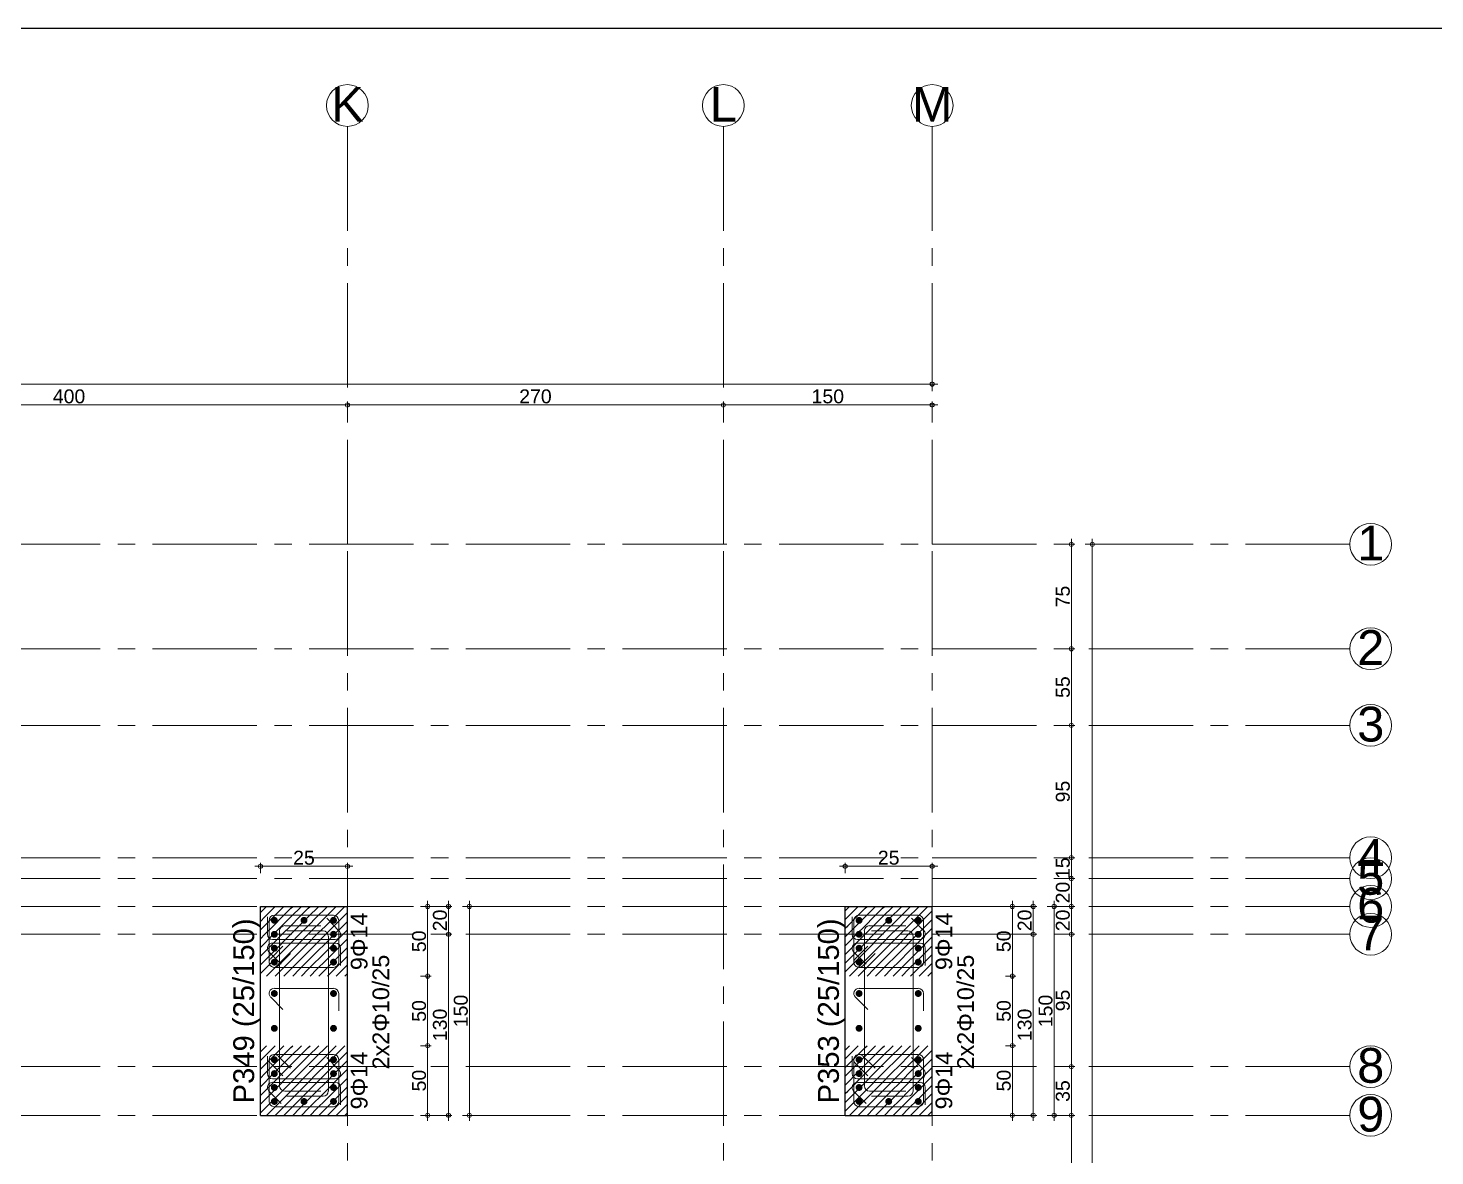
# Model space of a CAD drawing. Header units: millimetres. Extents: x 2232 to 85269, y -3593 to 5869.
# Drawn here: x 35472 to 36483, y 5059 to 5869 of the extents above; entities that cross this region are included whole.
import ezdxf

# ---------------------------------------------------------------- set-up
doc = ezdxf.new("R2010")
doc.units = ezdxf.units.MM
doc.linetypes.add('CENTER2', pattern=[112.5, 75, -12.5, 12.5, -12.5])
doc.linetypes.add('DASHDOT2', pattern=[12.7, 6.35, -3.175, 0, -3.175])
doc.layers.add('aks', color=251, linetype='DASHDOT2', lineweight=35)
for name, color, linetype in [('Donatı Yazısı', 7, 'Continuous'), ('Donatı Çizgisi', 7, 'Continuous'), ('Kolon', 7, 'Continuous'), ('Ölçülendirme', 7, 'Continuous')]:
    doc.layers.add(name, color=color, linetype=linetype)
doc.styles.add('arial_1_18', font='arial.ttf', dxfattribs={"height": 0.2})

# ---------------------------------------------------------------- blocks, each defined once
blk = doc.blocks.new('IDE999Entity6997')
at = {"layer": 'aks', "color": 250, "linetype": 'CENTER2', "lineweight": 5}
for points in [[(27135.6, 2530), (27135.6, 2830)], [(27135.6, 200), (27135.6, 2530)]]:
    blk.add_lwpolyline(points, dxfattribs=at)
at = {"layer": 'aks', "color": 30, "linetype": 'Continuous', "lineweight": 5}
blk.add_circle((27135.6, 2845), 15, dxfattribs=at)
at = {"layer": 'aks', "color": 1, "linetype": 'Continuous', "lineweight": 5, "style": 'arial_1_18'}
blk.add_text('L', height=25, dxfattribs=at).set_placement((27125.9, 2833.4))
blk = doc.blocks.new('IDE999Entity6998')
at = {"layer": 'aks', "color": 250, "linetype": 'CENTER2', "lineweight": 5}
for points in [[(27285.6, 2530), (27285.6, 2830)], [(27285.6, 200), (27285.6, 2530)]]:
    blk.add_lwpolyline(points, dxfattribs=at)
at = {"layer": 'aks', "color": 30, "linetype": 'Continuous', "lineweight": 5}
blk.add_circle((27285.6, 2845), 15, dxfattribs=at)
at = {"layer": 'aks', "color": 1, "linetype": 'Continuous', "lineweight": 5, "style": 'arial_1_18'}
blk.add_text('M', height=25, dxfattribs=at).set_placement((27271.1, 2833.4))
blk = doc.blocks.new('IDE999Entity6999')
at = {"layer": 'aks', "color": 250, "linetype": 'CENTER2', "lineweight": 5}
for points in [[(26865.6, 2530), (26865.6, 2830)], [(26865.6, 200), (26865.6, 2530)]]:
    blk.add_lwpolyline(points, dxfattribs=at)
at = {"layer": 'aks', "color": 30, "linetype": 'Continuous', "lineweight": 5}
blk.add_circle((26865.6, 2845), 15, dxfattribs=at)
at = {"layer": 'aks', "color": 1, "linetype": 'Continuous', "lineweight": 5, "style": 'arial_1_18'}
blk.add_text('K', height=25, dxfattribs=at).set_placement((26854, 2833.4))
blk = doc.blocks.new('IDE999Entity7034')
at = {"layer": 'aks', "color": 250, "linetype": 'CENTER2', "lineweight": 5}
for points in [[(24025.6, 2120), (27285.6, 2120)], [(27285.6, 2120), (27585.6, 2120)]]:
    blk.add_lwpolyline(points, dxfattribs=at)
at = {"layer": 'aks', "color": 30, "linetype": 'Continuous', "lineweight": 5}
blk.add_circle((27600.6, 2120), 15, dxfattribs=at)
at = {"layer": 'aks', "color": 1, "linetype": 'Continuous', "lineweight": 5, "style": 'arial_1_18'}
blk.add_text('9', height=25, dxfattribs=at).set_placement((27590.9, 2108.4))
blk = doc.blocks.new('IDE999Entity7035')
at = {"layer": 'aks', "color": 250, "linetype": 'CENTER2', "lineweight": 5}
for points in [[(24025.6, 2270), (27285.6, 2270)], [(27285.6, 2270), (27585.6, 2270)]]:
    blk.add_lwpolyline(points, dxfattribs=at)
at = {"layer": 'aks', "color": 30, "linetype": 'Continuous', "lineweight": 5}
blk.add_circle((27600.6, 2270), 15, dxfattribs=at)
at = {"layer": 'aks', "color": 1, "linetype": 'Continuous', "lineweight": 5, "style": 'arial_1_18'}
blk.add_text('6', height=25, dxfattribs=at).set_placement((27590.9, 2258.4))
blk = doc.blocks.new('IDE999Entity7036')
at = {"layer": 'aks', "color": 250, "linetype": 'CENTER2', "lineweight": 5}
for points in [[(24025.6, 2290), (27285.6, 2290)], [(27285.6, 2290), (27585.6, 2290)]]:
    blk.add_lwpolyline(points, dxfattribs=at)
at = {"layer": 'aks', "color": 30, "linetype": 'Continuous', "lineweight": 5}
blk.add_circle((27600.6, 2290), 15, dxfattribs=at)
at = {"layer": 'aks', "color": 1, "linetype": 'Continuous', "lineweight": 5, "style": 'arial_1_18'}
blk.add_text('5', height=25, dxfattribs=at).set_placement((27590.9, 2278.4))
blk = doc.blocks.new('IDE999Entity7037')
at = {"layer": 'aks', "color": 250, "linetype": 'CENTER2', "lineweight": 5}
for points in [[(24025.6, 2155), (27285.6, 2155)], [(27285.6, 2155), (27585.6, 2155)]]:
    blk.add_lwpolyline(points, dxfattribs=at)
at = {"layer": 'aks', "color": 30, "linetype": 'Continuous', "lineweight": 5}
blk.add_circle((27600.6, 2155), 15, dxfattribs=at)
at = {"layer": 'aks', "color": 1, "linetype": 'Continuous', "lineweight": 5, "style": 'arial_1_18'}
blk.add_text('8', height=25, dxfattribs=at).set_placement((27590.9, 2143.4))
blk = doc.blocks.new('IDE999Entity7038')
at = {"layer": 'aks', "color": 250, "linetype": 'CENTER2', "lineweight": 5}
for points in [[(24025.6, 2305), (27285.6, 2305)], [(27285.6, 2305), (27585.6, 2305)]]:
    blk.add_lwpolyline(points, dxfattribs=at)
at = {"layer": 'aks', "color": 30, "linetype": 'Continuous', "lineweight": 5}
blk.add_circle((27600.6, 2305), 15, dxfattribs=at)
at = {"layer": 'aks', "color": 1, "linetype": 'Continuous', "lineweight": 5, "style": 'arial_1_18'}
blk.add_text('4', height=25, dxfattribs=at).set_placement((27590.9, 2293.4))
blk = doc.blocks.new('IDE999Entity7039')
at = {"layer": 'aks', "color": 250, "linetype": 'CENTER2', "lineweight": 5}
for points in [[(24025.6, 2250), (27285.6, 2250)], [(27285.6, 2250), (27585.6, 2250)]]:
    blk.add_lwpolyline(points, dxfattribs=at)
at = {"layer": 'aks', "color": 30, "linetype": 'Continuous', "lineweight": 5}
blk.add_circle((27600.6, 2250), 15, dxfattribs=at)
at = {"layer": 'aks', "color": 1, "linetype": 'Continuous', "lineweight": 5, "style": 'arial_1_18'}
blk.add_text('7', height=25, dxfattribs=at).set_placement((27590.9, 2238.4))
blk = doc.blocks.new('IDE999Entity7040')
at = {"layer": 'aks', "color": 250, "linetype": 'CENTER2', "lineweight": 5}
for points in [[(24025.6, 2400), (27285.6, 2400)], [(27285.6, 2400), (27585.6, 2400)]]:
    blk.add_lwpolyline(points, dxfattribs=at)
at = {"layer": 'aks', "color": 30, "linetype": 'Continuous', "lineweight": 5}
blk.add_circle((27600.6, 2400), 15, dxfattribs=at)
at = {"layer": 'aks', "color": 1, "linetype": 'Continuous', "lineweight": 5, "style": 'arial_1_18'}
blk.add_text('3', height=25, dxfattribs=at).set_placement((27590.9, 2388.4))
blk = doc.blocks.new('IDE999Entity7041')
at = {"layer": 'aks', "color": 250, "linetype": 'CENTER2', "lineweight": 5}
for points in [[(24025.6, 2455), (27285.6, 2455)], [(27285.6, 2455), (27585.6, 2455)]]:
    blk.add_lwpolyline(points, dxfattribs=at)
at = {"layer": 'aks', "color": 30, "linetype": 'Continuous', "lineweight": 5}
blk.add_circle((27600.6, 2455), 15, dxfattribs=at)
at = {"layer": 'aks', "color": 1, "linetype": 'Continuous', "lineweight": 5, "style": 'arial_1_18'}
blk.add_text('2', height=25, dxfattribs=at).set_placement((27590.9, 2443.4))
blk = doc.blocks.new('IDE999Entity7042')
at = {"layer": 'aks', "color": 250, "linetype": 'CENTER2', "lineweight": 5}
for points in [[(24025.6, 2530), (27285.6, 2530)], [(27285.6, 2530), (27585.6, 2530)]]:
    blk.add_lwpolyline(points, dxfattribs=at)
at = {"layer": 'aks', "color": 30, "linetype": 'Continuous', "lineweight": 5}
blk.add_circle((27600.6, 2530), 15, dxfattribs=at)
at = {"layer": 'aks', "color": 1, "linetype": 'Continuous', "lineweight": 5, "style": 'arial_1_18'}
blk.add_text('1', height=25, dxfattribs=at).set_placement((27590.9, 2518.4))

msp = doc.modelspace()

# ---------------------------------------------------------------- hatches: boundary and pattern name
at = {"layer": 'Donatı Çizgisi', "linetype": 'Continuous', "lineweight": 5}
h = msp.add_hatch(color=5, dxfattribs=at)
edge = h.paths.add_edge_path(flags=0)
edge.add_arc((35649.2, 5228.2), 2.5, 0, 360)
h = msp.add_hatch(color=5, dxfattribs=at)
edge = h.paths.add_edge_path(flags=0)
edge.add_arc((35670.5, 5228.2), 2.5, 0, 360)
h = msp.add_hatch(color=5, dxfattribs=at)
edge = h.paths.add_edge_path(flags=0)
edge.add_arc((35691.7, 5228.2), 2.5, 0, 360)
h = msp.add_hatch(color=5, dxfattribs=at)
edge = h.paths.add_edge_path(flags=0)
edge.add_arc((36069.2, 5228.2), 2.5, 0, 360)
h = msp.add_hatch(color=5, dxfattribs=at)
edge = h.paths.add_edge_path(flags=0)
edge.add_arc((36090.5, 5228.2), 2.5, 0, 360)
h = msp.add_hatch(color=5, dxfattribs=at)
edge = h.paths.add_edge_path(flags=0)
edge.add_arc((36111.7, 5228.2), 2.5, 0, 360)
h = msp.add_hatch(color=5, dxfattribs=at)
edge = h.paths.add_edge_path(flags=0)
edge.add_arc((35649.2, 5218.2), 2.5, 0, 360)
h = msp.add_hatch(color=5, dxfattribs=at)
edge = h.paths.add_edge_path(flags=0)
edge.add_arc((35691.7, 5218.2), 2.5, 0, 360)
h = msp.add_hatch(color=5, dxfattribs=at)
edge = h.paths.add_edge_path(flags=0)
edge.add_arc((36069.2, 5218.2), 2.5, 0, 360)
h = msp.add_hatch(color=5, dxfattribs=at)
edge = h.paths.add_edge_path(flags=0)
edge.add_arc((36111.7, 5218.2), 2.5, 0, 360)
h = msp.add_hatch(color=5, dxfattribs=at)
edge = h.paths.add_edge_path(flags=0)
edge.add_arc((35649.2, 5208.2), 2.5, 0, 360)
h = msp.add_hatch(color=5, dxfattribs=at)
edge = h.paths.add_edge_path(flags=0)
edge.add_arc((35691.7, 5208.2), 2.5, 0, 360)
h = msp.add_hatch(color=5, dxfattribs=at)
edge = h.paths.add_edge_path(flags=0)
edge.add_arc((36069.2, 5208.2), 2.5, 0, 360)
h = msp.add_hatch(color=5, dxfattribs=at)
edge = h.paths.add_edge_path(flags=0)
edge.add_arc((36111.7, 5208.2), 2.5, 0, 360)
h = msp.add_hatch(color=5, dxfattribs=at)
edge = h.paths.add_edge_path(flags=0)
edge.add_arc((35649.2, 5198.2), 2.5, 0, 360)
h = msp.add_hatch(color=5, dxfattribs=at)
edge = h.paths.add_edge_path(flags=0)
edge.add_arc((35691.7, 5198.2), 2.5, 0, 360)
h = msp.add_hatch(color=5, dxfattribs=at)
edge = h.paths.add_edge_path(flags=0)
edge.add_arc((36069.2, 5198.2), 2.5, 0, 360)
h = msp.add_hatch(color=5, dxfattribs=at)
edge = h.paths.add_edge_path(flags=0)
edge.add_arc((36111.7, 5198.2), 2.5, 0, 360)
h = msp.add_hatch(color=5, dxfattribs=at)
edge = h.paths.add_edge_path(flags=0)
edge.add_arc((35649.2, 5175.7), 2.5, 0, 360)
h = msp.add_hatch(color=5, dxfattribs=at)
edge = h.paths.add_edge_path(flags=0)
edge.add_arc((35691.7, 5175.7), 2.5, 0, 360)
h = msp.add_hatch(color=5, dxfattribs=at)
edge = h.paths.add_edge_path(flags=0)
edge.add_arc((36069.2, 5175.7), 2.5, 0, 360)
h = msp.add_hatch(color=5, dxfattribs=at)
edge = h.paths.add_edge_path(flags=0)
edge.add_arc((36111.7, 5175.7), 2.5, 0, 360)
h = msp.add_hatch(color=5, dxfattribs=at)
edge = h.paths.add_edge_path(flags=0)
edge.add_arc((35649.2, 5150.7), 2.5, 0, 360)
h = msp.add_hatch(color=5, dxfattribs=at)
edge = h.paths.add_edge_path(flags=0)
edge.add_arc((35691.7, 5150.7), 2.5, 0, 360)
h = msp.add_hatch(color=5, dxfattribs=at)
edge = h.paths.add_edge_path(flags=0)
edge.add_arc((36069.2, 5150.7), 2.5, 0, 360)
h = msp.add_hatch(color=5, dxfattribs=at)
edge = h.paths.add_edge_path(flags=0)
edge.add_arc((36111.7, 5150.7), 2.5, 0, 360)
h = msp.add_hatch(color=5, dxfattribs=at)
edge = h.paths.add_edge_path(flags=0)
edge.add_arc((35649.2, 5128.2), 2.5, 0, 360)
h = msp.add_hatch(color=5, dxfattribs=at)
edge = h.paths.add_edge_path(flags=0)
edge.add_arc((35691.7, 5128.2), 2.5, 0, 360)
h = msp.add_hatch(color=5, dxfattribs=at)
edge = h.paths.add_edge_path(flags=0)
edge.add_arc((36069.2, 5128.2), 2.5, 0, 360)
h = msp.add_hatch(color=5, dxfattribs=at)
edge = h.paths.add_edge_path(flags=0)
edge.add_arc((36111.7, 5128.2), 2.5, 0, 360)
h = msp.add_hatch(color=5, dxfattribs=at)
edge = h.paths.add_edge_path(flags=0)
edge.add_arc((35649.2, 5118.2), 2.5, 0, 360)
h = msp.add_hatch(color=5, dxfattribs=at)
edge = h.paths.add_edge_path(flags=0)
edge.add_arc((35691.7, 5118.2), 2.5, 0, 360)
h = msp.add_hatch(color=5, dxfattribs=at)
edge = h.paths.add_edge_path(flags=0)
edge.add_arc((36069.2, 5118.2), 2.5, 0, 360)
h = msp.add_hatch(color=5, dxfattribs=at)
edge = h.paths.add_edge_path(flags=0)
edge.add_arc((36111.7, 5118.2), 2.5, 0, 360)
h = msp.add_hatch(color=5, dxfattribs=at)
edge = h.paths.add_edge_path(flags=0)
edge.add_arc((35649.2, 5108.2), 2.5, 0, 360)
h = msp.add_hatch(color=5, dxfattribs=at)
edge = h.paths.add_edge_path(flags=0)
edge.add_arc((35691.7, 5108.2), 2.5, 0, 360)
h = msp.add_hatch(color=5, dxfattribs=at)
edge = h.paths.add_edge_path(flags=0)
edge.add_arc((36069.2, 5108.2), 2.5, 0, 360)
h = msp.add_hatch(color=5, dxfattribs=at)
edge = h.paths.add_edge_path(flags=0)
edge.add_arc((36111.7, 5108.2), 2.5, 0, 360)
h = msp.add_hatch(color=5, dxfattribs=at)
edge = h.paths.add_edge_path(flags=0)
edge.add_arc((35649.2, 5098.2), 2.5, 0, 360)
h = msp.add_hatch(color=5, dxfattribs=at)
edge = h.paths.add_edge_path(flags=0)
edge.add_arc((35670.5, 5098.2), 2.5, 0, 360)
h = msp.add_hatch(color=5, dxfattribs=at)
edge = h.paths.add_edge_path(flags=0)
edge.add_arc((35691.7, 5098.2), 2.5, 0, 360)
h = msp.add_hatch(color=5, dxfattribs=at)
edge = h.paths.add_edge_path(flags=0)
edge.add_arc((36069.2, 5098.2), 2.5, 0, 360)
h = msp.add_hatch(color=5, dxfattribs=at)
edge = h.paths.add_edge_path(flags=0)
edge.add_arc((36090.5, 5098.2), 2.5, 0, 360)
h = msp.add_hatch(color=5, dxfattribs=at)
edge = h.paths.add_edge_path(flags=0)
edge.add_arc((36111.7, 5098.2), 2.5, 0, 360)

# ---------------------------------------------------------------- linework, layer by layer
msp.add_line((3332.4, 5868.7), (79990.7, 5868.7))
at = {"layer": 'Donatı Çizgisi', "color": 1, "linetype": 'Continuous', "lineweight": 5}
for points in [[(35644.2, 5218.2), (35644.2, 5230.7)], [(35656.7, 5224.4), (35682.7, 5224.4)], [(35686.8, 5229.7), (35695.6, 5220.8)], [(36064.2, 5218.2), (36064.2, 5230.7)], [(36076.7, 5224.4), (36102.7, 5224.4)], [(36106.8, 5229.7), (36115.6, 5220.8)], [(35693, 5214.4), (35648, 5214.4)], [(35653, 5109.4), (35653, 5220.7)], [(35684.2, 5220.7), (35658.2, 5220.7)], [(35688, 5105.7), (35688, 5216.9)], [(36113, 5214.4), (36068, 5214.4)], [(36073, 5109.4), (36073, 5220.7)], [(36104.2, 5220.7), (36078.2, 5220.7)], [(36108, 5105.7), (36108, 5216.9)], [(35654.2, 5196.7), (35645.3, 5205.5)], [(35648, 5211.9), (35693, 5211.9)], [(35696.7, 5208.2), (35696.7, 5195.7)], [(36074.2, 5196.7), (36065.3, 5205.5)], [(36068, 5211.9), (36113, 5211.9)], [(36116.7, 5208.2), (36116.7, 5195.7)], [(35649.2, 5179.4), (35691.7, 5179.4)], [(35695.5, 5175.7), (35695.5, 5163.2)], [(36069.2, 5179.4), (36111.7, 5179.4)], [(36115.5, 5175.7), (36115.5, 5163.2)], [(35655.4, 5164.2), (35646.6, 5173)], [(36075.4, 5164.2), (36066.6, 5173)], [(35644.2, 5118.2), (35644.2, 5130.7)], [(35686.8, 5129.7), (35695.6, 5120.8)], [(36064.2, 5118.2), (36064.2, 5130.7)], [(36106.8, 5129.7), (36115.6, 5120.8)], [(35693, 5114.4), (35648, 5114.4)], [(36113, 5114.4), (36068, 5114.4)], [(35654.2, 5096.7), (35645.3, 5105.5)], [(35648, 5111.9), (35693, 5111.9)], [(35682.7, 5105.7), (35656.7, 5105.7)], [(35696.7, 5108.2), (35696.7, 5095.7)], [(36074.2, 5096.7), (36065.3, 5105.5)], [(36068, 5111.9), (36113, 5111.9)], [(36102.7, 5105.7), (36076.7, 5105.7)], [(36116.7, 5108.2), (36116.7, 5095.7)], [(35658.2, 5101.9), (35684.2, 5101.9)], [(36078.2, 5101.9), (36104.2, 5101.9)]]:
    msp.add_lwpolyline(points, dxfattribs=at)
at = {"layer": 'Donatı Çizgisi', "color": 5, "linetype": 'Continuous', "lineweight": 5}
for points in [[(35645.5, 5198.2), (35645.5, 5228.2)], [(35649.2, 5231.9), (35691.7, 5231.9)], [(35695.5, 5228.2), (35695.5, 5198.2)], [(36065.5, 5198.2), (36065.5, 5228.2)], [(36069.2, 5231.9), (36111.7, 5231.9)], [(36115.5, 5228.2), (36115.5, 5198.2)], [(35646.6, 5200.8), (35655.4, 5209.7)], [(35660.7, 5204.4), (35651.9, 5195.5)], [(36066.6, 5200.8), (36075.4, 5209.7)], [(36080.7, 5204.4), (36071.9, 5195.5)], [(35691.7, 5194.4), (35649.2, 5194.4)], [(36111.7, 5194.4), (36069.2, 5194.4)], [(35645.5, 5128.2), (35645.5, 5098.2)], [(35646.6, 5125.5), (35655.4, 5116.7)], [(35691.7, 5131.9), (35649.2, 5131.9)], [(35660.7, 5122), (35651.9, 5130.8)], [(35695.5, 5098.2), (35695.5, 5128.2)], [(36065.5, 5128.2), (36065.5, 5098.2)], [(36066.6, 5125.5), (36075.4, 5116.7)], [(36111.7, 5131.9), (36069.2, 5131.9)], [(36080.7, 5122), (36071.9, 5130.8)], [(36115.5, 5098.2), (36115.5, 5128.2)], [(35649.2, 5094.4), (35691.7, 5094.4)], [(36069.2, 5094.4), (36111.7, 5094.4)]]:
    msp.add_lwpolyline(points, dxfattribs=at)
for centre, start, end in [((35649.2, 5228.2), 90, 180), ((35691.7, 5228.2), 0, 90), ((36069.2, 5228.2), 90, 180), ((36111.7, 5228.2), 0, 90), ((35649.2, 5198.2), 135, 270), ((35649.2, 5198.2), 180, 315), ((35691.7, 5198.2), 270, 0), ((36069.2, 5198.2), 135, 270), ((36069.2, 5198.2), 180, 315), ((36111.7, 5198.2), 270, 0), ((35649.2, 5128.2), 45, 180), ((35649.2, 5128.2), 90, 225), ((35691.7, 5128.2), 0, 90), ((36069.2, 5128.2), 45, 180), ((36069.2, 5128.2), 90, 225), ((36111.7, 5128.2), 0, 90), ((35649.2, 5098.2), 180, 270), ((35691.7, 5098.2), 270, 0), ((36069.2, 5098.2), 180, 270), ((36111.7, 5098.2), 270, 0)]:
    msp.add_arc(centre, 3.75, start, end, dxfattribs=at)
at = {"layer": 'Donatı Çizgisi', "color": 1, "linetype": 'Continuous', "lineweight": 5}
for centre, start, end in [((35656.7, 5220.7), 90, 180), ((36076.7, 5220.7), 90, 180), ((35648, 5218.2), 180, 270), ((35684.2, 5216.9), 0, 90), ((35693, 5218.2), 270, 45), ((36068, 5218.2), 180, 270), ((36104.2, 5216.9), 0, 90), ((36113, 5218.2), 270, 45), ((35648, 5208.2), 90, 225), ((35693, 5208.2), 0, 90), ((36068, 5208.2), 90, 225), ((36113, 5208.2), 0, 90), ((35649.2, 5175.7), 90, 225), ((35691.7, 5175.7), 0, 90), ((36069.2, 5175.7), 90, 225), ((36111.7, 5175.7), 0, 90), ((35648, 5118.2), 180, 270), ((35693, 5118.2), 270, 45), ((36068, 5118.2), 180, 270), ((36113, 5118.2), 270, 45), ((35648, 5108.2), 90, 225), ((35656.7, 5109.4), 180, 270), ((35684.2, 5105.7), 270, 0), ((35693, 5108.2), 0, 90), ((36068, 5108.2), 90, 225), ((36076.7, 5109.4), 180, 270), ((36104.2, 5105.7), 270, 0), ((36113, 5108.2), 0, 90)]:
    msp.add_arc(centre, 3.75, start, end, dxfattribs=at)
at = {"layer": 'Kolon', "color": 251, "linetype": 'Continuous', "lineweight": -3}
for points in [[(35639.2, 5233.8), (35643.6, 5238.2)], [(35642.3, 5230.7), (35648.6, 5236.9)], [(35648.6, 5230.7), (35656.1, 5238.2)], [(35648.6, 5236.9), (35649.9, 5238.2)], [(35654.8, 5230.7), (35661.1, 5236.9)], [(35661.1, 5230.7), (35668.6, 5238.2)], [(35661.1, 5236.9), (35662.4, 5238.2)], [(35667.3, 5230.7), (35673.6, 5236.9)], [(35673.6, 5230.7), (35681.1, 5238.2)], [(35673.6, 5236.9), (35674.9, 5238.2)], [(35679.8, 5230.7), (35686.1, 5236.9)], [(35686.1, 5230.7), (35693.6, 5238.2)], [(35686.1, 5236.9), (35687.4, 5238.2)], [(35692.3, 5230.7), (35698.6, 5236.9)], [(35698.6, 5236.9), (35699.9, 5238.2)], [(36059.2, 5235), (36061.1, 5236.9)], [(36061.1, 5230.7), (36068.6, 5238.2)], [(36061.1, 5236.9), (36062.4, 5238.2)], [(36067.3, 5230.7), (36073.6, 5236.9)], [(36073.6, 5230.7), (36081.1, 5238.2)], [(36073.6, 5236.9), (36074.9, 5238.2)], [(36079.8, 5230.7), (36086.1, 5236.9)], [(36086.1, 5230.7), (36093.6, 5238.2)], [(36086.1, 5236.9), (36087.4, 5238.2)], [(36092.3, 5230.7), (36098.6, 5236.9)], [(36098.6, 5230.7), (36106.1, 5238.2)], [(36098.6, 5236.9), (36099.9, 5238.2)], [(36104.8, 5230.7), (36111.1, 5236.9)], [(36111.1, 5230.7), (36118.6, 5238.2)], [(36111.1, 5236.9), (36112.4, 5238.2)], [(36117.3, 5230.7), (36121.7, 5235)], [(35639.2, 5221.3), (35648.6, 5230.7)], [(35639.2, 5227.5), (35642.3, 5230.7)], [(35642.3, 5218.2), (35648.6, 5224.4)], [(35648.6, 5218.2), (35661.1, 5230.7)], [(35648.6, 5224.4), (35654.8, 5230.7)], [(35654.8, 5218.2), (35661.1, 5224.4)], [(35661.1, 5218.2), (35673.6, 5230.7)], [(35661.1, 5224.4), (35667.3, 5230.7)], [(35667.3, 5218.2), (35673.6, 5224.4)], [(35673.6, 5218.2), (35686.1, 5230.7)], [(35673.6, 5224.4), (35679.8, 5230.7)], [(35679.8, 5218.2), (35686.1, 5224.4)], [(35686.1, 5218.2), (35698.6, 5230.7)], [(35686.1, 5224.4), (35692.3, 5230.7)], [(35692.3, 5218.2), (35698.6, 5224.4)], [(35698.6, 5230.7), (35701.7, 5233.8)], [(35698.6, 5224.4), (35701.7, 5227.5)], [(36059.2, 5228.8), (36061.1, 5230.7)], [(36059.2, 5222.5), (36061.1, 5224.4)], [(36061.1, 5218.2), (36073.6, 5230.7)], [(36061.1, 5224.4), (36067.3, 5230.7)], [(36067.3, 5218.2), (36073.6, 5224.4)], [(36073.6, 5218.2), (36086.1, 5230.7)], [(36073.6, 5224.4), (36079.8, 5230.7)], [(36079.8, 5218.2), (36086.1, 5224.4)], [(36086.1, 5218.2), (36098.6, 5230.7)], [(36086.1, 5224.4), (36092.3, 5230.7)], [(36092.3, 5218.2), (36098.6, 5224.4)], [(36098.6, 5218.2), (36111.1, 5230.7)], [(36098.6, 5224.4), (36104.8, 5230.7)], [(36104.8, 5218.2), (36111.1, 5224.4)], [(36111.1, 5224.4), (36117.3, 5230.7)], [(36111.1, 5218.2), (36121.7, 5228.8)], [(35639.2, 5208.8), (35648.6, 5218.2)], [(35639.2, 5215), (35642.3, 5218.2)], [(35648.6, 5205.7), (35661.1, 5218.2)], [(35648.6, 5211.9), (35654.8, 5218.2)], [(35661.1, 5205.7), (35673.6, 5218.2)], [(35661.1, 5211.9), (35667.3, 5218.2)], [(35673.6, 5205.7), (35686.1, 5218.2)], [(35673.6, 5211.9), (35679.8, 5218.2)], [(35686.1, 5205.7), (35698.6, 5218.2)], [(35686.1, 5211.9), (35692.3, 5218.2)], [(35698.6, 5218.2), (35701.7, 5221.3)], [(35698.6, 5211.9), (35701.7, 5215)], [(36059.2, 5216.3), (36061.1, 5218.2)], [(36061.1, 5205.7), (36073.6, 5218.2)], [(36061.1, 5211.9), (36067.3, 5218.2)], [(36073.6, 5205.7), (36086.1, 5218.2)], [(36073.6, 5211.9), (36079.8, 5218.2)], [(36086.1, 5205.7), (36098.6, 5218.2)], [(36086.1, 5211.9), (36092.3, 5218.2)], [(36098.6, 5205.7), (36111.1, 5218.2)], [(36098.6, 5211.9), (36104.8, 5218.2)], [(36111.1, 5211.9), (36117.3, 5218.2)], [(36111.1, 5205.7), (36121.7, 5216.3)], [(36117.3, 5218.2), (36121.7, 5222.5)], [(35639.2, 5196.3), (35648.6, 5205.7)], [(35639.2, 5202.5), (35642.3, 5205.7)], [(35642.3, 5205.7), (35648.6, 5211.9)], [(35648.6, 5193.2), (35661.1, 5205.7)], [(35648.6, 5199.4), (35654.8, 5205.7)], [(35654.8, 5205.7), (35661.1, 5211.9)], [(35661.1, 5193.2), (35673.6, 5205.7)], [(35661.1, 5199.4), (35667.3, 5205.7)], [(35667.3, 5205.7), (35673.6, 5211.9)], [(35673.6, 5193.2), (35686.1, 5205.7)], [(35673.6, 5199.4), (35679.8, 5205.7)], [(35679.8, 5205.7), (35686.1, 5211.9)], [(35686.1, 5193.2), (35698.6, 5205.7)], [(35686.1, 5199.4), (35692.3, 5205.7)], [(35692.3, 5205.7), (35698.6, 5211.9)], [(35698.6, 5205.7), (35701.7, 5208.8)], [(36059.2, 5210), (36061.1, 5211.9)], [(36059.2, 5203.8), (36061.1, 5205.7)], [(36061.1, 5193.2), (36073.6, 5205.7)], [(36061.1, 5199.4), (36067.3, 5205.7)], [(36067.3, 5205.7), (36073.6, 5211.9)], [(36073.6, 5193.2), (36086.1, 5205.7)], [(36073.6, 5199.4), (36079.8, 5205.7)], [(36079.8, 5205.7), (36086.1, 5211.9)], [(36086.1, 5193.2), (36098.6, 5205.7)], [(36086.1, 5199.4), (36092.3, 5205.7)], [(36092.3, 5205.7), (36098.6, 5211.9)], [(36098.6, 5193.2), (36111.1, 5205.7)], [(36098.6, 5199.4), (36104.8, 5205.7)], [(36104.8, 5205.7), (36111.1, 5211.9)], [(36111.1, 5199.4), (36117.3, 5205.7)], [(36111.1, 5193.2), (36121.7, 5203.8)], [(36117.3, 5205.7), (36121.7, 5210)], [(35642.3, 5193.2), (35648.6, 5199.4)], [(35654.8, 5193.2), (35661.1, 5199.4)], [(35667.3, 5193.2), (35673.6, 5199.4)], [(35679.8, 5193.2), (35686.1, 5199.4)], [(35692.3, 5193.2), (35698.6, 5199.4)], [(35698.6, 5199.4), (35701.7, 5202.5)], [(35698.6, 5193.2), (35701.7, 5196.3)], [(36059.2, 5197.5), (36061.1, 5199.4)], [(36067.3, 5193.2), (36073.6, 5199.4)], [(36079.8, 5193.2), (36086.1, 5199.4)], [(36092.3, 5193.2), (36098.6, 5199.4)], [(36104.8, 5193.2), (36111.1, 5199.4)], [(36117.3, 5193.2), (36121.7, 5197.5)], [(35639.2, 5190), (35642.3, 5193.2)], [(35643.6, 5188.2), (35648.6, 5193.2)], [(35649.9, 5188.2), (35654.8, 5193.2)], [(35656.1, 5188.2), (35661.1, 5193.2)], [(35662.4, 5188.2), (35667.3, 5193.2)], [(35668.6, 5188.2), (35673.6, 5193.2)], [(35674.9, 5188.2), (35679.8, 5193.2)], [(35681.1, 5188.2), (35686.1, 5193.2)], [(35687.4, 5188.2), (35692.3, 5193.2)], [(35693.6, 5188.2), (35698.6, 5193.2)], [(35699.9, 5188.2), (35701.7, 5190)], [(36059.2, 5191.3), (36061.1, 5193.2)], [(36062.4, 5188.2), (36067.3, 5193.2)], [(36068.6, 5188.2), (36073.6, 5193.2)], [(36074.9, 5188.2), (36079.8, 5193.2)], [(36081.1, 5188.2), (36086.1, 5193.2)], [(36087.4, 5188.2), (36092.3, 5193.2)], [(36093.6, 5188.2), (36098.6, 5193.2)], [(36099.9, 5188.2), (36104.8, 5193.2)], [(36106.1, 5188.2), (36111.1, 5193.2)], [(36112.4, 5188.2), (36117.3, 5193.2)], [(36118.6, 5188.2), (36121.7, 5191.3)], [(35639.2, 5133.8), (35643.6, 5138.2)], [(35642.3, 5130.7), (35648.6, 5136.9)], [(35648.6, 5130.7), (35656.1, 5138.2)], [(35648.6, 5136.9), (35649.9, 5138.2)], [(35654.8, 5130.7), (35661.1, 5136.9)], [(35661.1, 5130.7), (35668.6, 5138.2)], [(35661.1, 5136.9), (35662.4, 5138.2)], [(35667.3, 5130.7), (35673.6, 5136.9)], [(35673.6, 5130.7), (35681.1, 5138.2)], [(35673.6, 5136.9), (35674.9, 5138.2)], [(35679.8, 5130.7), (35686.1, 5136.9)], [(35686.1, 5130.7), (35693.6, 5138.2)], [(35686.1, 5136.9), (35687.4, 5138.2)], [(35692.3, 5130.7), (35698.6, 5136.9)], [(35698.6, 5136.9), (35699.9, 5138.2)], [(35698.6, 5130.7), (35701.7, 5133.8)], [(36059.2, 5135), (36061.1, 5136.9)], [(36061.1, 5130.7), (36068.6, 5138.2)], [(36061.1, 5136.9), (36062.4, 5138.2)], [(36067.3, 5130.7), (36073.6, 5136.9)], [(36073.6, 5130.7), (36081.1, 5138.2)], [(36073.6, 5136.9), (36074.9, 5138.2)], [(36079.8, 5130.7), (36086.1, 5136.9)], [(36086.1, 5130.7), (36093.6, 5138.2)], [(36086.1, 5136.9), (36087.4, 5138.2)], [(36092.3, 5130.7), (36098.6, 5136.9)], [(36098.6, 5130.7), (36106.1, 5138.2)], [(36098.6, 5136.9), (36099.9, 5138.2)], [(36104.8, 5130.7), (36111.1, 5136.9)], [(36111.1, 5130.7), (36118.6, 5138.2)], [(36111.1, 5136.9), (36112.4, 5138.2)], [(36117.3, 5130.7), (36121.7, 5135)], [(35639.2, 5121.3), (35648.6, 5130.7)], [(35639.2, 5127.5), (35642.3, 5130.7)], [(35642.3, 5118.2), (35648.6, 5124.4)], [(35648.6, 5118.2), (35661.1, 5130.7)], [(35648.6, 5124.4), (35654.8, 5130.7)], [(35654.8, 5118.2), (35661.1, 5124.4)], [(35661.1, 5118.2), (35673.6, 5130.7)], [(35661.1, 5124.4), (35667.3, 5130.7)], [(35667.3, 5118.2), (35673.6, 5124.4)], [(35673.6, 5118.2), (35686.1, 5130.7)], [(35673.6, 5124.4), (35679.8, 5130.7)], [(35679.8, 5118.2), (35686.1, 5124.4)], [(35686.1, 5118.2), (35698.6, 5130.7)], [(35686.1, 5124.4), (35692.3, 5130.7)], [(35692.3, 5118.2), (35698.6, 5124.4)], [(35698.6, 5124.4), (35701.7, 5127.5)], [(36059.2, 5128.8), (36061.1, 5130.7)], [(36059.2, 5122.5), (36061.1, 5124.4)], [(36061.1, 5118.2), (36073.6, 5130.7)], [(36061.1, 5124.4), (36067.3, 5130.7)], [(36067.3, 5118.2), (36073.6, 5124.4)], [(36073.6, 5118.2), (36086.1, 5130.7)], [(36073.6, 5124.4), (36079.8, 5130.7)], [(36079.8, 5118.2), (36086.1, 5124.4)], [(36086.1, 5118.2), (36098.6, 5130.7)], [(36086.1, 5124.4), (36092.3, 5130.7)], [(36092.3, 5118.2), (36098.6, 5124.4)], [(36098.6, 5118.2), (36111.1, 5130.7)], [(36098.6, 5124.4), (36104.8, 5130.7)], [(36104.8, 5118.2), (36111.1, 5124.4)], [(36111.1, 5124.4), (36117.3, 5130.7)], [(36111.1, 5118.2), (36121.7, 5128.8)], [(35639.2, 5108.8), (35648.6, 5118.2)], [(35639.2, 5115), (35642.3, 5118.2)], [(35648.6, 5105.7), (35661.1, 5118.2)], [(35648.6, 5111.9), (35654.8, 5118.2)], [(35661.1, 5105.7), (35673.6, 5118.2)], [(35661.1, 5111.9), (35667.3, 5118.2)], [(35673.6, 5105.7), (35686.1, 5118.2)], [(35673.6, 5111.9), (35679.8, 5118.2)], [(35686.1, 5105.7), (35698.6, 5118.2)], [(35686.1, 5111.9), (35692.3, 5118.2)], [(35698.6, 5118.2), (35701.7, 5121.3)], [(35698.6, 5111.9), (35701.7, 5115)], [(36059.2, 5116.3), (36061.1, 5118.2)], [(36061.1, 5105.7), (36073.6, 5118.2)], [(36061.1, 5111.9), (36067.3, 5118.2)], [(36073.6, 5105.7), (36086.1, 5118.2)], [(36073.6, 5111.9), (36079.8, 5118.2)], [(36086.1, 5105.7), (36098.6, 5118.2)], [(36086.1, 5111.9), (36092.3, 5118.2)], [(36098.6, 5105.7), (36111.1, 5118.2)], [(36098.6, 5111.9), (36104.8, 5118.2)], [(36111.1, 5111.9), (36117.3, 5118.2)], [(36111.1, 5105.7), (36121.7, 5116.3)], [(36117.3, 5118.2), (36121.7, 5122.5)], [(35639.2, 5096.3), (35648.6, 5105.7)], [(35639.2, 5102.5), (35642.3, 5105.7)], [(35642.3, 5105.7), (35648.6, 5111.9)], [(35648.6, 5093.2), (35661.1, 5105.7)], [(35648.6, 5099.4), (35654.8, 5105.7)], [(35654.8, 5105.7), (35661.1, 5111.9)], [(35661.1, 5093.2), (35673.6, 5105.7)], [(35661.1, 5099.4), (35667.3, 5105.7)], [(35667.3, 5105.7), (35673.6, 5111.9)], [(35673.6, 5093.2), (35686.1, 5105.7)], [(35673.6, 5099.4), (35679.8, 5105.7)], [(35679.8, 5105.7), (35686.1, 5111.9)], [(35686.1, 5093.2), (35698.6, 5105.7)], [(35686.1, 5099.4), (35692.3, 5105.7)], [(35692.3, 5105.7), (35698.6, 5111.9)], [(35698.6, 5105.7), (35701.7, 5108.8)], [(35698.6, 5099.4), (35701.7, 5102.5)], [(36059.2, 5110), (36061.1, 5111.9)], [(36059.2, 5103.8), (36061.1, 5105.7)], [(36061.1, 5093.2), (36073.6, 5105.7)], [(36061.1, 5099.4), (36067.3, 5105.7)], [(36067.3, 5105.7), (36073.6, 5111.9)], [(36073.6, 5093.2), (36086.1, 5105.7)], [(36073.6, 5099.4), (36079.8, 5105.7)], [(36079.8, 5105.7), (36086.1, 5111.9)], [(36086.1, 5093.2), (36098.6, 5105.7)], [(36086.1, 5099.4), (36092.3, 5105.7)], [(36092.3, 5105.7), (36098.6, 5111.9)], [(36098.6, 5093.2), (36111.1, 5105.7)], [(36098.6, 5099.4), (36104.8, 5105.7)], [(36104.8, 5105.7), (36111.1, 5111.9)], [(36111.1, 5099.4), (36117.3, 5105.7)], [(36111.1, 5093.2), (36121.7, 5103.8)], [(36117.3, 5105.7), (36121.7, 5110)], [(35639.2, 5090), (35642.3, 5093.2)], [(35642.3, 5093.2), (35648.6, 5099.4)], [(35643.6, 5088.2), (35648.6, 5093.2)], [(35649.9, 5088.2), (35654.8, 5093.2)], [(35654.8, 5093.2), (35661.1, 5099.4)], [(35656.1, 5088.2), (35661.1, 5093.2)], [(35662.4, 5088.2), (35667.3, 5093.2)], [(35667.3, 5093.2), (35673.6, 5099.4)], [(35668.6, 5088.2), (35673.6, 5093.2)], [(35674.9, 5088.2), (35679.8, 5093.2)], [(35679.8, 5093.2), (35686.1, 5099.4)], [(35681.1, 5088.2), (35686.1, 5093.2)], [(35687.4, 5088.2), (35692.3, 5093.2)], [(35692.3, 5093.2), (35698.6, 5099.4)], [(35693.6, 5088.2), (35698.6, 5093.2)], [(35698.6, 5093.2), (35701.7, 5096.3)], [(36059.2, 5097.5), (36061.1, 5099.4)], [(36059.2, 5091.3), (36061.1, 5093.2)], [(36062.4, 5088.2), (36067.3, 5093.2)], [(36067.3, 5093.2), (36073.6, 5099.4)], [(36068.6, 5088.2), (36073.6, 5093.2)], [(36074.9, 5088.2), (36079.8, 5093.2)], [(36079.8, 5093.2), (36086.1, 5099.4)], [(36081.1, 5088.2), (36086.1, 5093.2)], [(36087.4, 5088.2), (36092.3, 5093.2)], [(36092.3, 5093.2), (36098.6, 5099.4)], [(36093.6, 5088.2), (36098.6, 5093.2)], [(36099.9, 5088.2), (36104.8, 5093.2)], [(36104.8, 5093.2), (36111.1, 5099.4)], [(36106.1, 5088.2), (36111.1, 5093.2)], [(36112.4, 5088.2), (36117.3, 5093.2)], [(36117.3, 5093.2), (36121.7, 5097.5)], [(35699.9, 5088.2), (35701.7, 5090)], [(36118.6, 5088.2), (36121.7, 5091.3)]]:
    msp.add_lwpolyline(points, dxfattribs=at)
at = {"layer": 'Kolon', "color": 33, "linetype": 'Continuous', "lineweight": -3}
for points in [[(35639.2, 5088.2), (35639.2, 5238.2)], [(35639.2, 5238.2), (35701.7, 5238.2)], [(35701.7, 5088.2), (35701.7, 5238.2)], [(36059.2, 5088.2), (36059.2, 5238.2)], [(36059.2, 5238.2), (36121.7, 5238.2)], [(36121.7, 5088.2), (36121.7, 5238.2)], [(35639.2, 5088.2), (35701.7, 5088.2)], [(36059.2, 5088.2), (36121.7, 5088.2)]]:
    msp.add_lwpolyline(points, dxfattribs=at)
at = {"layer": 'Ölçülendirme', "color": 5, "linetype": 'Continuous', "lineweight": 5}
for points in [[(32857.7, 5613.2), (36125.7, 5613.2)], [(36121.7, 5608.2), (36121.7, 5615.7)], [(32857.7, 5598.2), (36125.7, 5598.2)], [(35701.7, 5593.2), (35701.7, 5600.7)], [(35971.7, 5593.2), (35971.7, 5600.7)], [(36121.7, 5593.2), (36121.7, 5600.7)], [(36216.7, 5498.2), (36224.2, 5498.2)], [(36221.7, 3164.2), (36221.7, 5502.2)], [(36231.7, 5498.2), (36239.2, 5498.2)], [(36236.7, 3164.2), (36236.7, 5502.2)], [(36216.7, 5423.2), (36224.2, 5423.2)], [(36216.7, 5368.2), (36224.2, 5368.2)], [(35705.7, 5267), (35635.2, 5267)], [(35639.2, 5262), (35639.2, 5269.5)], [(35701.7, 5262), (35701.7, 5269.5)], [(36125.7, 5267), (36055.2, 5267)], [(36059.2, 5262), (36059.2, 5269.5)], [(36121.7, 5262), (36121.7, 5269.5)], [(36216.7, 5273.2), (36224.2, 5273.2)], [(36216.7, 5258.2), (36224.2, 5258.2)], [(35754.3, 5238.2), (35761.8, 5238.2)], [(35759.3, 5084.2), (35759.3, 5242.2)], [(35769.3, 5238.2), (35776.8, 5238.2)], [(35774.3, 5084.2), (35774.3, 5242.2)], [(35784.3, 5238.2), (35791.8, 5238.2)], [(35789.3, 5084.2), (35789.3, 5242.2)], [(36174.3, 5238.2), (36181.8, 5238.2)], [(36179.3, 5084.2), (36179.3, 5242.2)], [(36189.3, 5238.2), (36196.8, 5238.2)], [(36194.3, 5084.2), (36194.3, 5242.2)], [(36204.3, 5238.2), (36211.8, 5238.2)], [(36209.3, 5084.2), (36209.3, 5242.2)], [(36216.7, 5238.2), (36224.2, 5238.2)], [(35769.3, 5218.2), (35776.8, 5218.2)], [(36189.3, 5218.2), (36196.8, 5218.2)], [(36216.7, 5218.2), (36224.2, 5218.2)], [(35754.3, 5188.2), (35761.8, 5188.2)], [(36174.3, 5188.2), (36181.8, 5188.2)], [(35754.3, 5138.2), (35761.8, 5138.2)], [(36174.3, 5138.2), (36181.8, 5138.2)], [(36216.7, 5123.2), (36224.2, 5123.2)], [(35754.3, 5088.2), (35761.8, 5088.2)], [(35769.3, 5088.2), (35776.8, 5088.2)], [(35784.3, 5088.2), (35791.8, 5088.2)], [(36174.3, 5088.2), (36181.8, 5088.2)], [(36189.3, 5088.2), (36196.8, 5088.2)], [(36204.3, 5088.2), (36211.8, 5088.2)], [(36216.7, 5088.2), (36224.2, 5088.2)]]:
    msp.add_lwpolyline(points, dxfattribs=at)
for centre in [(36121.7, 5613.2), (35701.7, 5598.2), (35971.7, 5598.2), (36121.7, 5598.2), (36221.7, 5498.2), (36236.7, 5498.2), (36221.7, 5423.2), (36221.7, 5368.2), (36221.7, 5273.2), (35639.2, 5267), (35701.7, 5267), (36059.2, 5267), (36121.7, 5267), (36221.7, 5258.2), (35759.3, 5238.2), (35774.3, 5238.2), (35789.3, 5238.2), (36179.3, 5238.2), (36194.3, 5238.2), (36209.3, 5238.2), (36221.7, 5238.2), (35774.3, 5218.2), (36194.3, 5218.2), (36221.7, 5218.2), (35759.3, 5188.2), (36179.3, 5188.2), (35759.3, 5138.2), (36179.3, 5138.2), (36221.7, 5123.2), (35759.3, 5088.2), (35774.3, 5088.2), (35789.3, 5088.2), (36179.3, 5088.2), (36194.3, 5088.2), (36209.3, 5088.2), (36221.7, 5088.2)]:
    msp.add_circle(centre, 1.5, dxfattribs=at)

# ---------------------------------------------------------------- block references
at = {"layer": 'aks'}
for name in ['IDE999Entity6999', 'IDE999Entity6997', 'IDE999Entity6998', 'IDE999Entity7042', 'IDE999Entity7041', 'IDE999Entity7040', 'IDE999Entity7038', 'IDE999Entity7036', 'IDE999Entity7035', 'IDE999Entity7039', 'IDE999Entity7037', 'IDE999Entity7034']:
    msp.add_blockref(name, (8836.1, 2968.2), dxfattribs=at)

# ---------------------------------------------------------------- texts
at = {"layer": 'Donatı Yazısı', "color": 1, "linetype": 'Continuous', "lineweight": 5, "style": 'arial_1_18'}
for s, p in [('9Φ14', (35716.1, 5192.5)), ('9Φ14', (36136.1, 5192.5)), ('2x2Φ10/25', (35731.7, 5121.2)), ('2x2Φ10/25', (36151.7, 5121.2)), ('9Φ14', (35716.1, 5092.5)), ('9Φ14', (36136.1, 5092.5))]:
    msp.add_text(s, height=12, rotation=90, dxfattribs=at).set_placement(p)
at = {"layer": 'Kolon', "color": 1, "linetype": 'Continuous', "lineweight": 5, "style": 'arial_1_18'}
for s, p in [('P349 (25/150)', (35634.7, 5096.8)), ('P353 (25/150)', (36054.7, 5096.8))]:
    msp.add_text(s, height=15, rotation=90, dxfattribs=at).set_placement(p)
at = {"layer": 'Ölçülendirme', "color": 5, "linetype": 'Continuous', "lineweight": 5, "style": 'arial_1_18'}
for s, p in [('400', (35490.1, 5599.4)), ('270', (35825.1, 5599.4)), ('150', (36035.1, 5599.4)), ('25', (35662.7, 5268.2)), ('25', (36082.7, 5268.2))]:
    msp.add_text(s, height=10, dxfattribs=at).set_placement(p)
for s, p in [('75', (36220.5, 5452.9)), ('55', (36220.5, 5387.9)), ('95', (36220.5, 5312.9)), ('15', (36220.5, 5257.9)), ('20', (36220.5, 5240.4)), ('20', (35773.1, 5220.4)), ('20', (36193.1, 5220.4)), ('20', (36220.5, 5220.4)), ('50', (35758.1, 5205.4)), ('50', (36178.1, 5205.4)), ('150', (35788.1, 5151.5)), ('150', (36208.1, 5151.5)), ('95', (36220.5, 5162.9)), ('50', (35758.1, 5155.4)), ('130', (35773.1, 5141.5)), ('50', (36178.1, 5155.4)), ('130', (36193.1, 5141.5)), ('50', (35758.1, 5105.4)), ('50', (36178.1, 5105.4)), ('35', (36220.5, 5097.9))]:
    msp.add_text(s, height=10, rotation=90, dxfattribs=at).set_placement(p)

doc.saveas('drawing.dxf')
